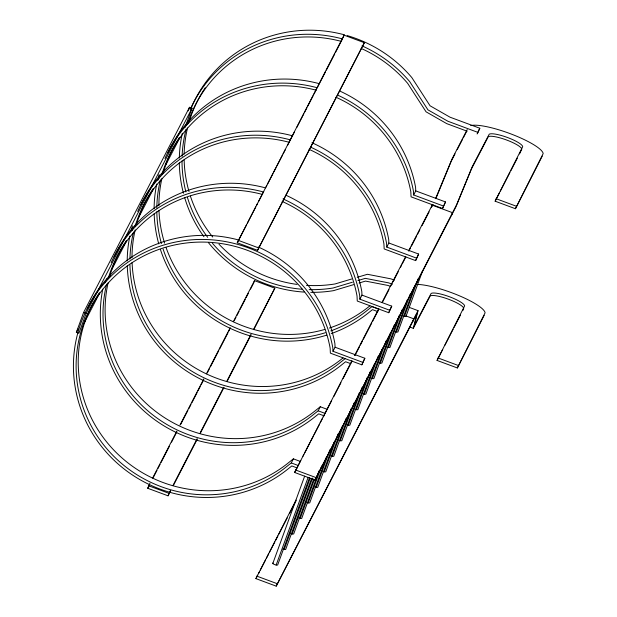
<?xml version="1.0" encoding="UTF-8"?>
<svg xmlns="http://www.w3.org/2000/svg" width="617" height="617" viewBox="0 0 617 617"><rect width="100%" height="100%" fill="white"/><g stroke="black" fill="none" stroke-linecap="round" stroke-linejoin="round"><path stroke-width="0.93" d="M484.175 315.333L457.367 367.963L437.06 360.428L464.632 305.893A18.032 3.779 20 0 0 449.4 296.731A18.032 3.779 20 0 0 431.121 293.461L414.269 325.722L418.033 310.644L409.202 307.366M542.25 156.109L515.442 208.731L495.135 201.196L522.707 146.661A18.032 3.779 20 0 0 507.467 137.498A18.032 3.779 20 0 0 489.196 134.228L472.283 166.605L456.688 204.605L314.925 479.995L294.618 472.46L351.96 360.629M409.773 327.01L413.305 328.321L417.069 313.243L276.208 586.15L255.901 578.615L296.052 500.094M192.041 108.222L86.156 313.367L78.899 333.273L76.361 332.332L83.619 312.426L189.504 107.281L192.041 108.222L185.108 127.218M188.185 110.898L189.504 107.281M170.685 490.685L168.04 495.813L147.733 488.278L149.962 483.227M237.26 242.797L344.055 35.161L364.362 42.704L257.567 250.332L237.26 242.797L246.522 224.85M168.04 495.813L170.269 490.762M257.567 250.332L364.362 42.704M253.61 283.134L254.52 280.642L274.827 288.178L254.065 329.131M343.145 37.652L344.055 35.161M272.776 563.568L304.659 476.123M273.038 563.059A2.707 0.571 20 0 0 273.123 563.822A2.707 0.571 20 0 0 276.146 565.041L308.037 477.597M276.146 565.041L277.642 565.072L309.533 477.627M282.856 549.099A2.707 0.571 20 0 0 284.159 549.508L310.135 478.291M284.159 549.508L285.656 549.531L311.631 478.322M290.877 533.566A2.707 0.571 20 0 0 292.18 533.967L312.564 478.082M292.18 533.967L293.677 533.998L313.729 479.016M298.89 518.033A2.707 0.571 20 0 0 300.194 518.434L314.331 479.671M276.208 586.15L418.033 310.644M300.194 518.434L301.69 518.465L319.12 470.686M306.911 502.5A2.707 0.571 20 0 0 308.215 502.901L321.696 465.943M308.215 502.901L309.711 502.932L326.478 456.958M314.925 486.967A2.707 0.571 20 0 0 316.236 487.368L330.041 449.508M300.587 461.531L293.383 458.855L291.278 462.927L287.113 466.228A128.652 125.745 27.3 0 1 93.668 430.265A128.652 125.745 27.3 0 1 159.649 249.16A128.652 125.745 27.3 0 1 330.134 348.111L330.373 353.148L361.832 364.817L364.84 358.261L335.077 347.217L334.9 343.615A131.367 128.398 27.3 0 0 258.191 246.954M316.236 487.368L317.732 487.399L334.499 441.425M364.84 358.261L361.832 364.817M322.946 471.427A2.707 0.571 20 0 0 324.249 471.835L338.062 433.975M324.249 471.835L325.745 471.866L342.512 425.892M330.967 455.894A2.707 0.571 20 0 0 332.27 456.302L346.075 418.442M332.27 456.302L333.766 456.333L351.189 408.554M338.98 440.361A2.707 0.571 20 0 0 340.283 440.762L354.096 402.901M340.283 440.762L341.779 440.793L359.21 393.021M282.139 201.427A128.652 125.745 27.3 0 1 357.027 296.006L357.266 301.042L388.725 312.711L391.733 306.155L361.971 295.111L361.793 291.509A131.367 128.398 27.3 0 0 285.956 195.242M347.001 424.828A2.707 0.571 20 0 0 348.304 425.229L362.11 387.368M391.733 306.155L388.725 312.711M348.304 425.229L349.8 425.26L367.223 377.488M355.014 409.295A2.707 0.571 20 0 0 356.325 409.696L370.131 371.835M451.613 215.171L452.516 212.688L432.208 205.153L431.306 207.636L432.995 204.358M356.325 409.696L357.821 409.727L374.588 363.752M363.035 393.762A2.707 0.571 20 0 0 364.338 394.163L378.144 356.302M364.338 394.163L365.835 394.194L382.602 348.219M371.056 378.229A2.707 0.571 20 0 0 372.36 378.63L386.165 340.769M309.032 149.322A128.652 125.745 27.3 0 1 383.921 243.9L384.167 248.936L415.619 260.605L418.627 254.05L388.864 243.005L388.687 239.404A131.367 128.398 27.3 0 0 311.978 142.743M418.627 254.05L415.619 260.605M372.36 378.63L373.856 378.661L390.623 332.686M379.069 362.688A2.707 0.571 20 0 0 380.373 363.097L394.186 325.236M380.373 363.097L381.869 363.128L399.299 315.349M387.09 347.155A2.707 0.571 20 0 0 388.394 347.556L402.199 309.695M388.394 347.556L389.89 347.587L407.313 299.816M395.104 331.622A2.707 0.571 20 0 0 396.407 332.023L410.22 294.162M335.926 97.216A128.652 125.745 27.3 0 1 410.814 191.794L411.061 196.831L442.512 208.5L445.52 201.944L415.758 190.9L415.58 187.298A131.367 128.398 27.3 0 0 339.751 91.031M396.407 332.023L397.903 332.054L414.678 286.08M445.52 201.944L442.512 208.5M403.125 316.089A2.707 0.571 20 0 0 404.428 316.49L418.233 278.629M404.428 316.49L405.924 316.521L422.691 270.547M477.095 133.966L479.802 128.236L449.994 117.176L430.057 105.785L411.824 77.572A131.375 128.405 27.3 0 0 347.132 35.57M479.802 128.236L477.635 133.164M412.896 321.326L413.799 318.842L405.855 315.889M457.367 367.963L485.085 312.85A39.75 8.337 20 0 0 458.693 295.497A39.75 8.337 20 0 0 417.316 284.414M515.442 208.731L543.161 153.618A39.75 8.337 20 0 0 512.002 134.344A39.75 8.337 20 0 0 470.74 125.606M435.895 198.558L451.127 161.438M76.361 332.332L78.12 328.907M84.629 322.159L99.63 293.098M104.929 282.841L107.134 278.568M111.985 269.159L126.547 240.954M131.837 230.696L133.604 227.28M138.455 217.878L153.456 188.817M157.867 180.264L160.073 175.992M165.811 164.878L179.925 137.529M247.409 223.138L255.793 206.896M256.672 205.191L257.559 203.479M258.438 201.767L263.729 191.509M265.935 187.236L266.822 185.524M267.701 183.82L272.999 173.562M273.879 171.85L276.084 167.577M276.964 165.865L282.262 155.607M283.141 153.903L285.347 149.63M287.553 145.35L294.618 131.676M296.823 127.403L303.88 113.729M304.759 112.016L306.965 107.744M307.852 106.031L313.143 95.774M314.03 94.069L316.236 89.797M317.115 88.084L325.498 71.842M326.378 70.137L334.761 53.895M335.64 52.183L342.705 38.509M152.607 478.098L176.871 431.082M179.963 425.098L203.787 378.946M206.433 373.817L230.257 327.658M233.342 321.673L254.52 280.642M147.733 488.278L149.052 485.71M153.463 477.165L156.996 470.324M157.875 468.619L160.081 464.346M160.968 462.634L169.351 446.392M171.557 442.119L176.848 431.861M180.82 424.172L187.876 410.49M188.763 408.786L190.969 404.513M191.848 402.801L197.139 392.543M198.026 390.831L200.232 386.558M201.111 384.854L203.757 379.725M207.289 372.884L209.495 368.611M210.382 366.899L218.757 350.657M219.644 348.952L228.028 332.71M228.907 330.997L229.786 329.293M234.205 320.74L235.964 317.323M236.851 315.611L239.057 311.338M239.936 309.634L245.234 299.376M246.114 297.664L248.319 293.391M250.525 289.118L253.171 283.99M172.914 485.633L197.178 438.618M200.27 432.64L223.655 387.337M226.74 381.352L251.003 334.337M253.649 329.208L274.827 288.178M173.331 485.556L197.155 439.397M200.247 433.412L224.071 387.26M227.156 381.275L250.98 335.116M362.742 362.333L332.979 351.289L335.077 347.217M389.635 310.228L359.873 299.183L361.971 295.111M416.529 258.122L386.766 247.078L388.864 243.005M443.422 206.016L413.66 194.972L415.758 190.9M106.633 284.182A128.652 125.745 27.3 0 0 163.86 422.653A128.652 125.745 27.3 0 0 313.999 414.115L318.171 410.822L320.277 406.75L327.48 409.426M467.223 129.539L451.976 159.07L435.548 198.682M451.559 160.597L455.038 153.872M457.205 149.669L462.411 139.581M463.282 137.9L466.753 131.174M354.605 355.5L378.861 308.515M381.946 302.538L405.755 256.402M408.84 250.425L432.208 205.153M294.618 472.46L300.788 460.498M302.993 456.233L303.88 454.521M304.759 452.809L310.05 442.559M310.929 440.854L313.135 436.581M314.022 434.869L319.313 424.619M320.192 422.915L322.398 418.642M323.277 416.93L331.653 400.703M333.859 396.43L340.916 382.764M343.121 378.491L350.171 364.824M351.058 363.112L351.937 361.408M355.022 355.423L359.433 346.885M360.313 345.173L362.518 340.9M363.405 339.196L371.781 322.961M372.66 321.256L378.391 310.15M382.802 301.605L388.972 289.651M391.178 285.378L392.065 283.666M392.944 281.961L398.235 271.711M400.441 267.439L401.32 265.726M402.199 264.022L405.731 257.189M408.816 251.204L410.583 247.787M411.462 246.083L416.753 235.825M417.632 234.121L419.838 229.848M422.043 225.575L429.1 211.909M255.901 578.615L257.667 575.198M258.546 573.486L259.433 571.782M260.312 570.069L265.603 559.82M266.482 558.115L268.688 553.842M269.567 552.13L274.858 541.88M275.745 540.176L277.951 535.903M278.83 534.191L287.206 517.964M289.412 513.691L296.029 500.873M314.925 479.995L455.84 206.98L471.434 168.973L488.286 136.712A18.032 3.779 20 0 1 506.565 139.99A18.032 3.779 20 0 1 521.797 149.152L519.529 153.941M413.305 328.321L430.211 295.944A18.032 3.779 20 0 1 448.49 299.222A18.032 3.779 20 0 1 463.729 308.384M495.135 201.196L499.492 192.759M500.364 191.069L509.943 172.505M510.814 170.816L517.347 158.16M437.06 360.428L442.721 349.453M444.903 345.235L453.179 329.2M454.05 327.519L460.583 314.855M462.758 310.636L463.629 308.955M345.065 358.716L340.9 362.017A128.652 125.745 27.3 0 1 205.561 378.553A128.652 125.745 27.3 0 1 129.932 264.809M320.277 406.75L316.105 410.058A128.652 125.745 27.3 0 1 167.199 419.352A128.652 125.745 27.3 0 1 108.083 282.879M293.383 458.855L289.211 462.164A128.652 125.745 27.3 0 1 121.395 457.428A128.652 125.745 27.3 0 1 99.352 292.874M351.721 278.977L335.108 283.943A128.644 125.737 27.3 0 1 306.464 285.347M357.258 277.326L367.408 274.287L390.8 278.822L394.332 280.126M352.392 282.224L333.003 288.016A128.644 125.737 27.3 0 1 309.156 289.62M357.929 280.565L365.31 278.36L388.702 282.887L392.235 284.198M353.61 284.653L333.488 290.661A131.375 128.405 27.3 0 1 310.767 292.335M359.094 283.01L365.495 281.097L388.008 285.455L390.715 286.458M477.697 132.308L447.896 121.248L427.951 109.857L409.727 81.645A131.375 128.405 27.3 0 0 361.986 45.866M467.084 131.19L446.777 123.655L426.054 111.816L407.652 83.341A128.644 125.737 27.3 0 0 361.122 48.404M496.045 198.705L516.352 206.24M238.17 240.306L258.477 247.841M378.267 308.947L371.958 306.61L367.794 309.919A128.652 125.745 27.3 0 1 330.851 330.874M377.797 311.6L372.491 309.634L369.382 312.094A131.367 128.398 27.3 0 1 331.19 333.627M437.97 357.937L458.277 365.472M350.903 363.706L345.597 361.739L342.489 364.2A131.367 128.398 27.3 0 1 204.813 381.144A131.367 128.398 27.3 0 1 127.272 265.788M83.619 312.426L86.156 313.367M318.171 410.822L325.383 413.49M324.01 415.812L318.704 413.845L315.596 416.305A131.367 128.398 27.3 0 1 164.893 426.409A131.367 128.398 27.3 0 1 102.761 289.172M291.278 462.927L298.489 465.596M297.116 467.917L291.81 465.951L288.702 468.411A131.367 128.398 27.3 0 1 91.285 431.484A131.367 128.398 27.3 0 1 158.762 246.653A131.367 128.398 27.3 0 1 332.794 347.687L332.979 351.289M295.528 469.969L315.835 477.512M148.635 485.787L168.942 493.322M256.811 576.124L277.118 583.659M413.66 194.972L413.483 191.37A131.367 128.398 27.3 0 0 337.646 95.103M386.766 247.078L386.589 243.476A131.367 128.398 27.3 0 0 310.752 147.208M359.873 299.183L359.696 295.582A131.367 128.398 27.3 0 0 282.987 198.921M296.993 284.406A128.644 125.737 27.3 0 1 218.981 244.193M212.718 237.013A128.644 125.737 27.3 0 1 190.406 196.137M189.003 191.571A128.644 125.737 27.3 0 1 184.144 159.803M184.144 154.119A128.644 125.737 27.3 0 1 187.514 128.004M189.226 121.611A128.644 125.737 27.3 0 1 205.253 87.745M302.461 289.28A128.644 125.737 27.3 0 1 212.441 243.275M207.682 237.314A128.644 125.737 27.3 0 1 187.445 197.471M185.902 191.956A128.644 125.737 27.3 0 1 182.007 161.022M182.1 156.294A128.644 125.737 27.3 0 1 186.11 129.315M187.676 123.886A128.644 125.737 27.3 0 1 341.255 41.362M304.112 292.08A131.375 128.405 27.3 0 1 208.561 242.797M203.942 236.758A131.375 128.405 27.3 0 1 184.722 197.81M183.442 193.244A131.375 128.405 27.3 0 1 179.308 162.911M179.323 158.075A131.375 128.405 27.3 0 1 182.331 133.287M190.144 109.641A131.375 128.405 27.3 0 1 342.265 38.863M191.108 108.214A131.375 128.405 27.3 0 1 344.363 34.799M342.99 357.945A128.652 125.745 27.3 0 1 208.538 374.889A128.652 125.745 27.3 0 1 132.092 262.634M131.999 257.891A128.652 125.745 27.3 0 1 135.192 229.856M136.596 224.357A128.652 125.745 27.3 0 1 153.139 188.663M129.932 259.117A128.652 125.745 27.3 0 1 133.527 232.077M135.015 226.609A128.652 125.745 27.3 0 1 289.165 142.28M127.21 260.945A131.367 128.398 27.3 0 1 129.848 236.118M131.151 230.465A131.367 128.398 27.3 0 1 132.439 225.822M137.676 211.461A131.367 128.398 27.3 0 1 290.167 139.812M140.961 204.759A131.367 128.398 27.3 0 1 292.265 135.748M109.448 277.372A128.652 125.745 27.3 0 1 126.246 240.769M108.122 278.714A128.652 125.745 27.3 0 1 262.271 194.386M111.168 262.688A131.367 128.398 27.3 0 1 263.266 191.918M114.068 256.865A131.367 128.398 27.3 0 1 265.372 187.853M369.884 305.839A128.652 125.745 27.3 0 1 329.339 328.051M324.773 329.455A128.652 125.745 27.3 0 1 166.12 247.687M164.616 243.144A128.652 125.745 27.3 0 1 158.985 210.528M158.893 205.785A128.652 125.745 27.3 0 1 161.87 178.668M163.235 173.161A128.652 125.745 27.3 0 1 179.508 137.336M325.421 332.702A128.652 125.745 27.3 0 1 163.096 249.037M161.43 243.553A128.652 125.745 27.3 0 1 156.811 211.747M156.811 207.96A128.652 125.745 27.3 0 1 160.42 179.971M161.909 174.503A128.652 125.745 27.3 0 1 316.058 90.175M326.694 335.131A131.367 128.398 27.3 0 1 160.381 249.353M158.746 243.9A131.367 128.398 27.3 0 1 154.165 213.683M154.103 208.839A131.367 128.398 27.3 0 1 156.741 184.013M158.538 176.493A131.367 128.398 27.3 0 1 159.063 174.642M164.955 158.476A131.367 128.398 27.3 0 1 317.061 87.707M167.855 152.654A131.367 128.398 27.3 0 1 319.159 83.642M87.174 308.97A131.367 128.398 27.3 0 1 238.478 239.959"/></g></svg>
